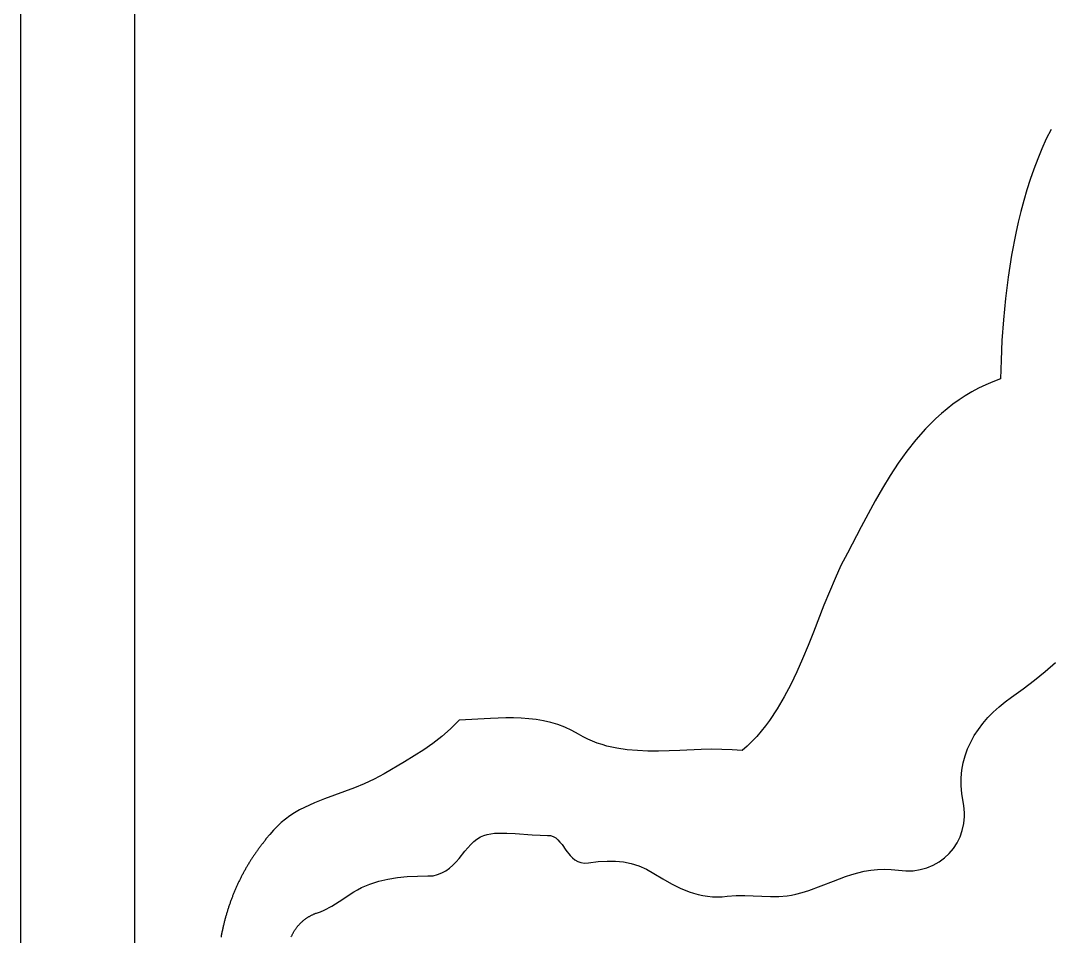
# Model space of a CAD drawing. Extents: x -331 to 1103, y -532 to 1751.
# Drawn here: x 465.5 to 778.6, y -253.5 to 25.3 of the extents above; entities that cross this region are included whole.
import ezdxf

# ---------------------------------------------------------------- set-up
doc = ezdxf.new("R2010")
doc.units = 0
doc.layers.add('Default_Layer', color=1, linetype='CONTINUOUS')

msp = doc.modelspace()

# ---------------------------------------------------------------- linework, layer by layer
at = {"layer": 'Default_Layer'}
for points in [[(465.48, 264.48), (465.48, -411.19)], [(500.23, -411.19), (500.23, 264.48)], [(779.11, -7.79), (777.66, -10.69), (776.31, -13.68), (775.04, -16.73), (773.86, -19.84), (772.76, -23), (771.73, -26.22), (770.78, -29.47), (769.91, -32.75), (769.1, -36.06), (768.37, -39.38), (767.09, -46.06), (766.05, -52.72), (765.23, -59.3), (764.61, -65.74), (764.16, -72), (763.88, -78), (763.72, -83.7), (761.42, -84.59), (759.2, -85.55), (757.06, -86.6), (755, -87.71), (753.01, -88.9), (751.09, -90.15), (749.25, -91.47), (747.46, -92.85), (745.74, -94.29), (744.08, -95.78), (742.47, -97.33), (740.92, -98.92), (737.98, -102.25), (735.21, -105.74), (732.61, -109.37), (730.15, -113.12), (727.81, -116.96), (725.57, -120.87), (721.27, -128.81), (717.1, -136.76), (715.17, -140.59), (713.36, -144.52), (711.64, -148.54), (709.98, -152.6), (706.76, -160.8), (705.13, -164.89), (703.46, -168.93), (701.71, -172.91), (699.86, -176.8), (697.89, -180.57), (695.75, -184.21), (693.44, -187.69), (692.2, -189.36), (690.91, -190.98), (689.56, -192.55), (688.15, -194.06), (686.66, -195.52), (685.11, -196.91), (682.06, -196.64), (678.94, -196.51), (675.77, -196.5), (672.57, -196.58), (666.11, -196.84), (659.63, -197.03), (656.41, -197.03), (653.22, -196.9), (650.07, -196.63), (646.97, -196.17), (643.93, -195.5), (642.44, -195.08), (640.97, -194.59), (639.52, -194.03), (638.09, -193.39), (636.68, -192.68), (635.3, -191.88), (633.26, -190.73), (631.16, -189.77), (629.02, -188.97), (626.85, -188.33), (624.64, -187.83), (622.39, -187.45), (620.12, -187.19), (617.82, -187.02), (615.5, -186.94), (613.17, -186.94), (608.45, -187.07), (598.98, -187.59), (596.37, -190.23), (593.7, -192.58), (590.96, -194.71), (588.16, -196.66), (585.28, -198.5), (582.31, -200.29), (576.11, -203.95), (573.11, -205.6), (570.1, -207.02), (567.09, -208.26), (564.08, -209.39), (558.01, -211.6), (554.95, -212.81), (551.87, -214.17), (550.33, -214.95), (548.85, -215.81), (547.44, -216.74), (546.09, -217.74), (544.8, -218.81), (544.8, -218.81), (543.57, -219.95), (542.41, -221.14), (541.31, -222.39), (540.27, -223.69), (539.78, -224.36), (539.62, -224.55), (539.47, -224.74), (539.32, -224.94), (539.17, -225.13), (539.01, -225.32), (538.86, -225.52), (538.71, -225.71), (538.56, -225.91), (538.42, -226.1), (538.27, -226.3), (538.12, -226.5), (537.98, -226.7), (537.83, -226.89), (537.69, -227.09), (537.54, -227.29), (537.4, -227.49), (537.26, -227.7), (537.11, -227.9), (536.97, -228.1), (536.83, -228.3), (536.69, -228.51), (536.55, -228.71), (536.42, -228.92), (536.28, -229.12), (536.14, -229.33), (536.01, -229.54), (535.87, -229.74), (535.74, -229.95), (535.6, -230.16), (535.47, -230.37), (535.34, -230.58), (535.21, -230.79), (535.07, -231), (534.94, -231.21), (534.82, -231.43), (534.69, -231.64), (534.56, -231.85), (534.43, -232.07), (534.31, -232.28), (534.18, -232.5), (534.06, -232.71), (533.93, -232.93), (533.81, -233.15), (533.69, -233.37), (533.57, -233.58), (533.45, -233.8), (533.33, -234.02), (533.21, -234.24), (533.09, -234.47), (532.97, -234.69), (532.86, -234.91), (532.74, -235.13), (532.63, -235.35), (532.51, -235.58), (532.4, -235.8), (532.29, -236.03), (532.18, -236.25), (532.06, -236.48), (531.95, -236.71), (531.85, -236.93), (531.74, -237.16), (531.63, -237.39), (531.52, -237.62), (531.42, -237.85), (531.31, -238.08), (531.21, -238.31), (531.1, -238.54), (531, -238.78), (530.9, -239.01), (530.8, -239.24), (530.7, -239.47), (530.6, -239.71), (530.5, -239.94), (530.41, -240.18), (530.31, -240.42), (530.21, -240.65), (530.12, -240.89), (530.02, -241.13), (529.93, -241.37), (529.84, -241.6), (529.75, -241.84), (529.66, -242.08), (529.57, -242.32), (529.48, -242.57), (529.39, -242.81), (529.31, -243.05), (529.22, -243.29), (529.13, -243.53), (529.05, -243.78), (528.97, -244.02), (528.88, -244.27), (528.8, -244.51), (528.72, -244.76), (528.64, -245.01), (528.56, -245.25), (528.49, -245.5), (528.41, -245.75), (528.33, -246), (528.26, -246.25), (528.18, -246.5), (528.11, -246.75), (528.04, -247), (527.97, -247.25), (527.89, -247.5), (527.82, -247.75), (527.76, -248), (527.69, -248.26), (527.62, -248.51), (527.56, -248.77), (527.49, -249.02), (527.43, -249.28), (527.36, -249.53), (527.3, -249.79), (527.24, -250.05), (527.18, -250.3), (527.12, -250.56), (527.06, -250.82), (527, -251.08), (526.95, -251.34), (526.89, -251.6), (526.84, -251.86), (526.78, -252.12), (526.73, -252.38), (526.68, -252.64), (526.63, -252.9), (526.58, -253.17), (526.53, -253.43), (526.48, -253.7)], [(547.88, -253.6), (547.95, -253.43), (548.02, -253.27), (548.09, -253.11), (548.17, -252.94), (548.25, -252.78), (548.33, -252.62), (548.41, -252.47), (548.5, -252.31), (548.59, -252.15), (548.68, -252), (548.77, -251.85), (548.86, -251.7), (548.95, -251.55), (549.05, -251.4), (549.15, -251.25), (549.25, -251.11), (549.35, -250.97), (549.46, -250.82), (549.56, -250.68), (549.67, -250.54), (549.78, -250.41), (549.89, -250.27), (550.01, -250.14), (550.12, -250), (550.24, -249.87), (550.36, -249.74), (550.48, -249.62), (550.6, -249.49), (550.73, -249.37), (550.85, -249.24), (550.98, -249.12), (551.11, -249), (551.24, -248.89), (551.37, -248.77), (551.51, -248.66), (551.64, -248.54), (551.78, -248.43), (551.92, -248.33), (552.06, -248.22), (552.2, -248.11), (552.34, -248.01), (552.49, -247.91), (552.63, -247.81), (552.78, -247.71), (552.93, -247.62), (553.08, -247.53), (553.23, -247.43), (553.39, -247.35), (553.54, -247.26), (553.7, -247.17), (553.86, -247.09), (554.02, -247.01), (554.18, -246.93), (554.34, -246.85), (554.5, -246.78), (554.67, -246.7), (554.83, -246.63), (555, -246.56), (555.17, -246.5), (555.33, -246.43), (555.51, -246.37), (556.73, -245.94), (557.92, -245.43), (560.24, -244.21), (562.49, -242.82), (566.89, -239.93), (568.06, -239.24), (569.28, -238.61), (571.81, -237.52), (574.47, -236.65), (577.26, -235.99), (580.16, -235.52), (583.17, -235.21), (586.27, -235.07), (589.45, -235.06), (591, -234.97), (592.41, -234.65), (593.71, -234.15), (594.9, -233.48), (596, -232.67), (597.03, -231.75), (598, -230.75), (598.92, -229.7), (600.7, -227.55), (602.48, -225.51), (603.41, -224.61), (604.38, -223.82), (605.41, -223.17), (606.51, -222.7), (607.53, -222.41), (608.61, -222.2), (609.75, -222.06), (610.94, -221.98), (613.43, -221.98), (616.01, -222.11), (621.17, -222.53), (623.62, -222.68), (625.89, -222.7), (626.8, -222.77), (627.61, -223.05), (628.35, -223.49), (629.02, -224.07), (629.65, -224.75), (630.26, -225.52), (631.44, -227.17), (632.71, -228.78), (633.41, -229.5), (634.19, -230.13), (635.05, -230.62), (636.01, -230.96), (637.09, -231.11), (638.3, -231.04), (641.23, -230.69), (643.96, -230.51), (646.53, -230.53), (648.97, -230.77), (651.33, -231.24), (653.64, -231.97), (655.93, -232.99), (658.25, -234.3), (660.9, -235.92), (663.55, -237.42), (666.22, -238.75), (668.94, -239.86), (670.31, -240.32), (671.71, -240.71), (673.12, -241.02), (674.56, -241.25), (676.02, -241.4), (677.51, -241.45), (679.02, -241.4), (680.57, -241.25), (683.24, -241.02), (685.88, -241), (688.49, -241.09), (691.09, -241.23), (693.67, -241.33), (696.25, -241.31), (698.82, -241.1), (700.11, -240.9), (701.41, -240.61), (703.4, -240.06), (705.35, -239.44), (709.15, -238.07), (712.87, -236.63), (716.58, -235.26), (718.45, -234.64), (720.34, -234.1), (722.26, -233.64), (724.22, -233.29), (726.23, -233.07), (728.29, -232.98), (730.42, -233.05), (732.62, -233.3), (733.78, -233.44), (734.93, -233.51), (736.05, -233.51), (737.15, -233.45), (739.29, -233.12), (741.32, -232.56), (743.23, -231.77), (745.01, -230.77), (746.64, -229.57), (748.11, -228.19), (749.41, -226.65), (750.51, -224.95), (751.41, -223.12), (752.09, -221.17), (752.54, -219.12), (752.73, -216.98), (752.73, -215.88), (752.67, -214.76), (752.53, -213.63), (752.33, -212.49), (751.91, -210), (751.71, -207.57), (751.72, -205.2), (751.94, -202.89), (752.35, -200.64), (752.94, -198.47), (753.71, -196.35), (754.65, -194.31), (755.74, -192.34), (756.99, -190.43), (758.37, -188.6), (759.88, -186.85), (761.52, -185.17), (763.27, -183.56), (765.12, -182.04), (767.07, -180.6), (770.63, -178.05), (774.05, -175.48), (777.32, -172.85), (780.41, -170.1)]]:
    msp.add_lwpolyline(points, dxfattribs=at)

doc.saveas('drawing.dxf')
